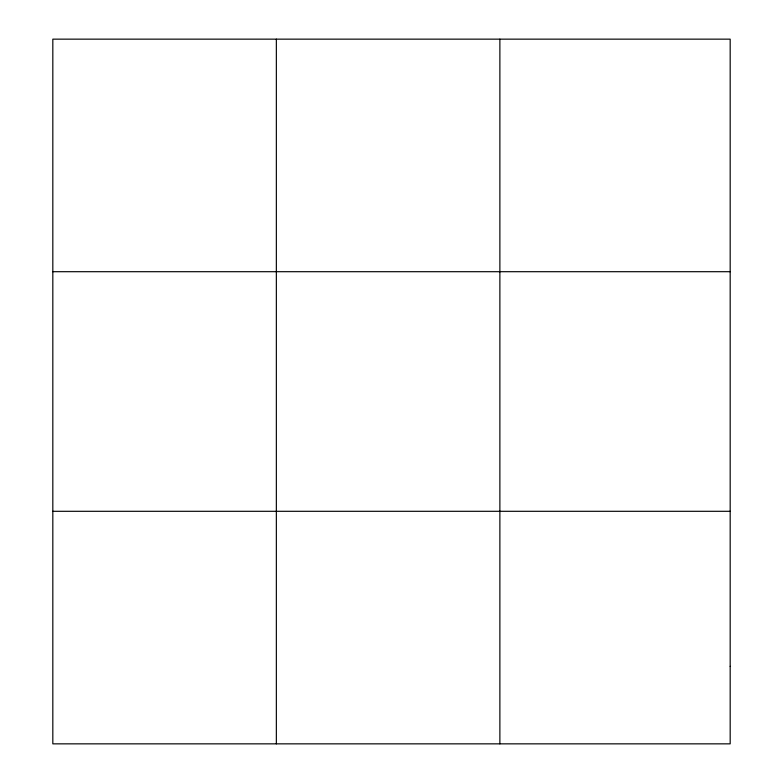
<?xml version="1.0" encoding="UTF-8"?>
<svg xmlns="http://www.w3.org/2000/svg" width="783" height="783" viewBox="0 0 783 783"><rect width="100%" height="100%" fill="white"/><g stroke="black" fill="none" stroke-linecap="round" stroke-linejoin="round"><path stroke-width="1.17" d="M276.35 743.85L276.35 39.15M499.877 743.85L499.877 39.15M52.823 271.701L730.177 271.701M52.823 511.299L730.177 511.299M730.177 666.333L730.177 743.85L52.823 743.85L52.823 39.15L730.177 39.15L730.177 666.333"/></g></svg>
